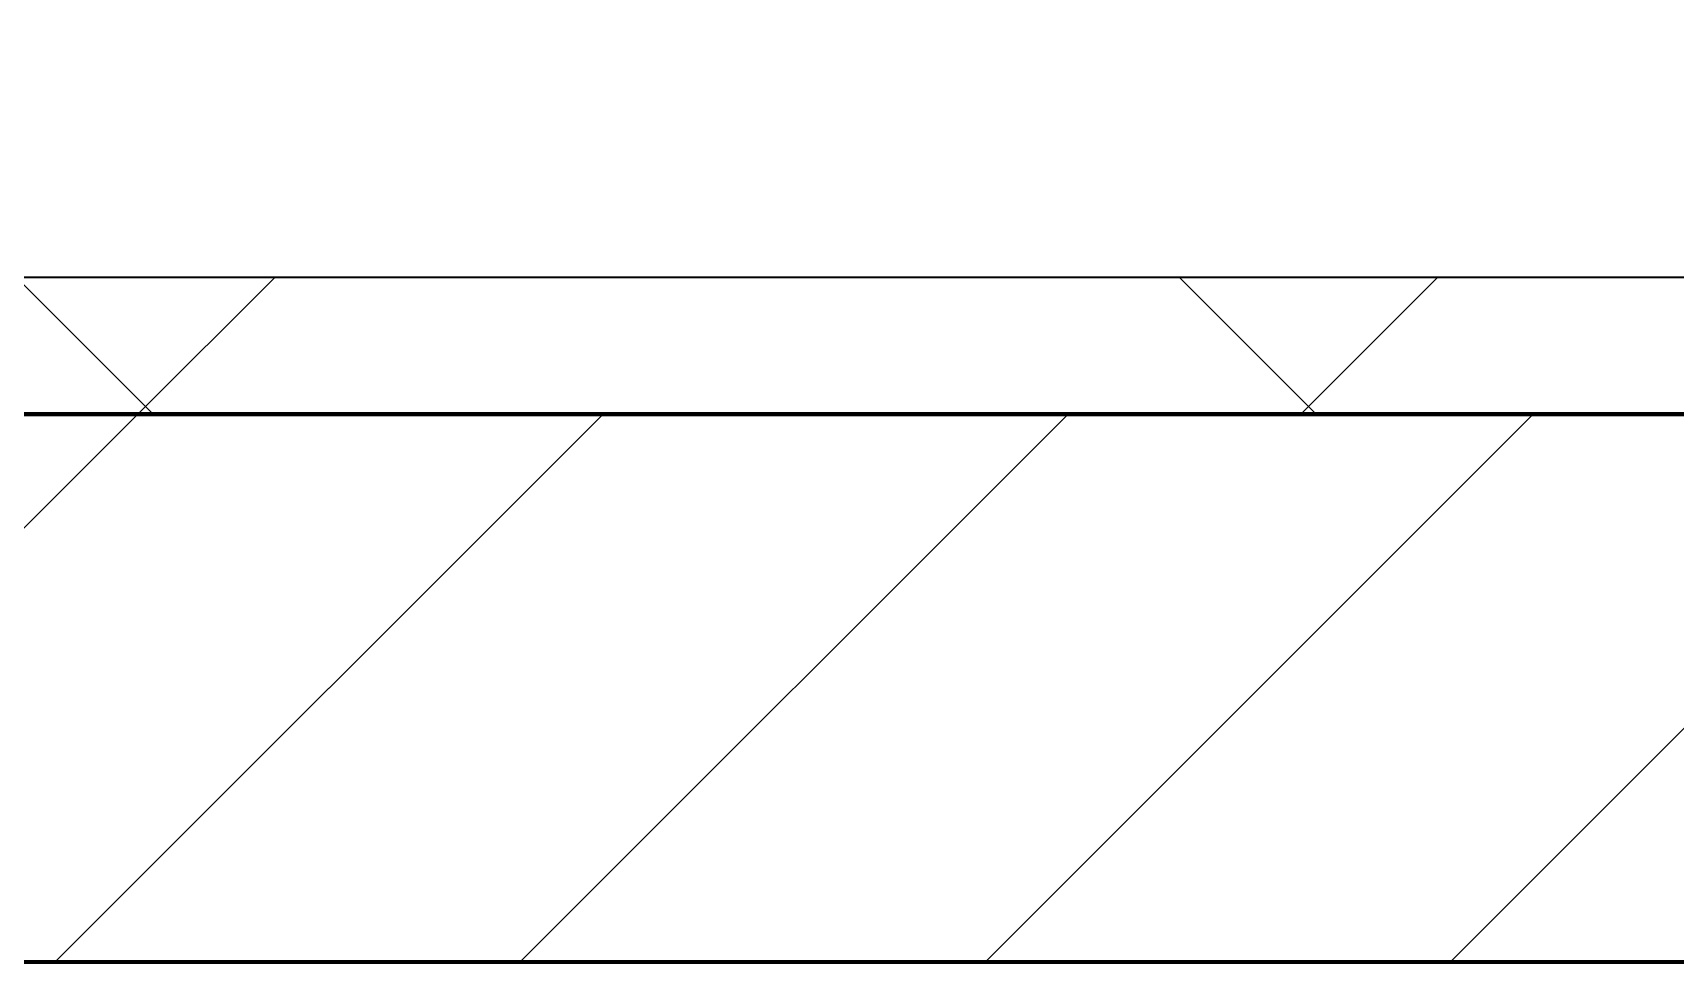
# Model space of a CAD drawing. Header units: millimetres. Extents: x -853432 to -773672, y -18171 to 22484.
# Drawn here: x -812507 to -811907, y -4021 to -3682 of the extents above; entities that cross this region are included whole.
import ezdxf
from ezdxf.xclip import XClip

# ---------------------------------------------------------------- set-up
doc = ezdxf.new("R2010")
doc.units = ezdxf.units.MM
doc.header["$XCLIPFRAME"] = 0
for name, color, linetype, lineweight in [('A-GLAZ-CURT', 2, 'Continuous', 9), ('A-WALL', 5, 'Continuous', 35), ('A-WALL-FNSH', 2, 'Continuous', 35), ('A-WALL-PATT', 1, 'Continuous', 35)]:
    doc.layers.add(name, color=color, linetype=linetype, lineweight=lineweight)
doc.layers.add('A11_ALU.SOLID SHEET', color=2, linetype='Continuous')

# ---------------------------------------------------------------- blocks, each defined once
blk = doc.blocks.new('PPLS-PP19_Custom Tile Pattern - Custom Tile Pattern-V124-4251-01 ENLARGED CONCOURSE LEVEL - REFLECTED CEILING PLAN - SHEET 2')
at = {"layer": 'A-GLAZ-CURT'}
for p, q in [((-300, 0), (300, 0)), ((300, 0), (-300, 0)), ((195.99, 0), (198.7, 0)), ((198.7, 0), (195.99, 0)), ((199.65, 0), (213.31, 0)), ((213.31, 0), (199.65, 0)), ((230.06, 0), (300, 0)), ((-300, -50), (300, -50)), ((300, -50), (-300, -50))]:
    blk.add_line(p, q, dxfattribs=at)
for points, knots in [([(-126.5, 0), (-122.44, 0), (-108.71, 0), (-86.68, 0), (-63.44, 0), (-54.4, 0), (-48.53, 0), (-30.79, 0), (-21.5, 0), (-11.05, 0), (-8.75, 0)], [-5231.017328, -5231.017328, -5231.017328, -5231.017328, -4994.692869, -4542.524482, -4008.285538, -3689.699207, -3546.54457, -3315.260113, -2864.387349, -2740.056696, -2740.056696, -2740.056696, -2740.056696]), ([(9.32, 0), (9.08, 0), (7.65, 0), (2.57, 0), (-12.23, 0), (-25.64, 0), (-40, 0), (-56.24, 0), (-75.59, 0), (-94, 0), (-112.01, 0), (-114.94, 0), (-115.63, 0)], [-2922.926651, -2922.926651, -2922.926651, -2922.926651, -2882.788014, -2720.818881, -2518.50168, -2125.455881, -1792.521578, -1466.981642, -1208.454564, -789.402658, -501.969187, -243.577221, -243.577221, -243.577221, -243.577221]), ([(-76.52, 0), (-63.66, 0), (-41.55, 0), (-17.99, 0), (-8.75, 0), (-8.05, 0)], [-4749.755808, -4749.755808, -4749.755808, -4749.755808, -4065.652676, -3589.737505, -3550.056858, -3550.056858, -3550.056858, -3550.056858]), ([(31.18, 0), (25.97, 0), (11.99, 0), (-16.92, 0), (-47.42, 0), (-65.77, 0), (-66.37, 0), (-66.38, 0)], [-4496.803627, -4496.803627, -4496.803627, -4496.803627, -4222.080604, -3745.412743, -2981.410125, -2542.574734, -2498.224237, -2498.224237, -2498.224237, -2498.224237]), ([(76.63, 0), (74.8, 0), (67.65, 0), (53.52, 0), (37, 0), (24.07, 0), (12.82, 0), (-2.9, 0), (-20.62, 0), (-32.81, 0), (-44.85, 0), (-51.43, 0), (-51.79, 0)], [-3095.572228, -3095.572228, -3095.572228, -3095.572228, -2950.589685, -2634.532728, -2313.748533, -2106.613311, -1925.670641, -1617.263037, -1290.787923, -1039.307308, -819.71621, -644.910881, -644.910881, -644.910881, -644.910881]), ([(-36.78, 0), (-32.43, 0), (-19.22, 0), (8.83, 0), (43.36, 0), (70.92, 0), (82.12, 0), (83.66, 0)], [-6191.144455, -6191.144455, -6191.144455, -6191.144455, -5862.463379, -5340.621928, -4573.028122, -4094.177415, -3869.465285, -3869.465285, -3869.465285, -3869.465285]), ([(-36.29, 0), (-36.29, 0), (-34.66, 0), (-28.88, 0), (-26.95, 0), (-26.54, 0)], [-9150.272121, -9150.272121, -9150.272121, -9150.272121, -9057.163041, -8919.836787, -8834.607043, -8834.607043, -8834.607043, -8834.607043]), ([(30.82, 0), (29.27, 0), (20.14, 0), (3.54, 0), (-16.58, 0), (-34.76, 0), (-36.04, 0)], [-10462.034656, -10462.034656, -10462.034656, -10462.034656, -10363.088938, -9884.23066, -9424.652049, -9182.880979, -9182.880979, -9182.880979, -9182.880979]), ([(-8.08, 0), (-11.58, 0), (-20.6, 0), (-30.57, 0), (-31.82, 0), (-32, 0)], [-3177.554166, -3177.554166, -3177.554166, -3177.554166, -2994.501669, -2698.150104, -2614.070998, -2614.070998, -2614.070998, -2614.070998]), ([(-30.76, 0), (-30.73, 0), (-29.99, 0), (-23.47, 0), (-15.75, 0), (-15.19, 0)], [-54176.191683, -54176.191683, -54176.191683, -54176.191683, -54157.274271, -53749.15266, -53717.791567, -53717.791567, -53717.791567, -53717.791567]), ([(-30.52, 0), (-27.11, 0), (-17.83, 0), (5.99, 0), (22.06, 0), (37.44, 0), (45.92, 0), (57.76, 0), (64.47, 0), (72.74, 0), (75.22, 0), (76.03, 0), (76.21, 0)], [-2323.618664, -2323.618664, -2323.618664, -2323.618664, -2142.497158, -1716.209403, -1206.526904, -1089.329421, -901.315459, -753.071572, -495.328968, -421.953223, -334.951786, -290.452333, -290.452333, -290.452333, -290.452333]), ([(-13, 0), (-14.35, 0), (-17.68, 0), (-25.97, 0), (-29.52, 0), (-30.21, 0)], [-55207.591944, -55207.591944, -55207.591944, -55207.591944, -54789.006179, -54461.685999, -54290.791712, -54290.791712, -54290.791712, -54290.791712]), ([(-8.07, 0), (-10.88, 0), (-17.71, 0), (-24.92, 0), (-29.03, 0)], [-3075.957525, -3075.957525, -3075.957525, -3075.957525, -2903.012179, -2680.714891, -2680.714891, -2680.714891, -2680.714891]), ([(-28.98, 0), (-28.66, 0), (-27.39, 0), (-24.45, 0), (-22.56, 0)], [-166.548282, -166.548282, -166.548282, -166.548282, -102.06493, 0, 0, 0, 0]), ([(-28.57, 0), (-26.93, 0), (-20.29, 0), (-14.47, 0), (-9.38, 0), (-8.11, 0)], [-5361.429781, -5361.429781, -5361.429781, -5361.429781, -5261.36855, -5050.479954, -4982.635085, -4982.635085, -4982.635085, -4982.635085]), ([(-22.56, 0), (-20.27, 0), (-17.03, 0), (-11.36, 0), (-7.66, 0), (-6.6, 0), (-6.44, 0)], [-56468.192263, -56468.192263, -56468.192263, -56468.192263, -56344.022017, -56303.229861, -56166.290093, -56124.392176, -56124.392176, -56124.392176, -56124.392176]), ([(-8.12, 0), (-4.31, 0), (12.1, 0), (42.82, 0), (88.72, 0), (120.63, 0), (138.28, 0), (138.53, 0)], [-446.140528, -446.140528, -446.140528, -446.140528, -429.606584, -390.253598, -346.313304, -291.370682, -290.5735, -290.5735, -290.5735, -290.5735]), ([(-8.07, 0), (-2.71, 0), (9.58, 0), (15.02, 0), (22.91, 0), (31, 0), (39.04, 0), (51.19, 0), (58.34, 0), (60.88, 0), (61.22, 0)], [-2727.905033, -2727.905033, -2727.905033, -2727.905033, -2439.246196, -2084.094819, -1956.422387, -1818.904206, -1645.594513, -1443.202566, -1228.752106, -1148.943669, -1148.943669, -1148.943669, -1148.943669]), ([(8.33, 0), (8.19, 0), (7.18, 0), (2.1, 0), (-4.61, 0), (-7.98, 0)], [-3574.286521, -3574.286521, -3574.286521, -3574.286521, -3526.962355, -3285.499107, -3077.857837, -3077.857837, -3077.857837, -3077.857837]), ([(-6.54, 0), (-6.73, 0), (-7.2, 0), (-7.6, 0), (-7.79, 0)], [-56009.792147, -56009.792147, -56009.792147, -56009.792147, -55949.290093, -55895.192118, -55895.192118, -55895.192118, -55895.192118]), ([(-7.09, 0), (-2.76, 0), (4.8, 0), (9.64, 0), (10.14, 0), (10.18, 0)], [-3531.869704, -3531.869704, -3531.869704, -3531.869704, -3285.047089, -3066.359526, -3044.715262, -3044.715262, -3044.715262, -3044.715262]), ([(60.87, 0), (58.68, 0), (52.14, 0), (39.61, 0), (24.74, 0), (6.65, 0), (-4.43, 0), (-7.08, 0)], [-4448.127727, -4448.127727, -4448.127727, -4448.127727, -4326.416877, -4098.545751, -3766.694881, -3333.063701, -3194.975664, -3194.975664, -3194.975664, -3194.975664]), ([(-7.07, 0), (-3.69, 0), (3.65, 0), (13.15, 0), (21.24, 0), (24.62, 0), (24.72, 0), (24.72, 0)], [-4964.286834, -4964.286834, -4964.286834, -4964.286834, -4785.90057, -4596.498881, -4445.288762, -4384.376941, -4376.041937, -4376.041937, -4376.041937, -4376.041937]), ([(-2.63, 0), (-2.47, 0), (-1.22, 0), (4.92, 0), (15.97, 0), (22.54, 0), (24.49, 0)], [-226.825321, -226.825321, -226.825321, -226.825321, -220.269177, -206.416616, -198.214427, -187.717507, -187.717507, -187.717507, -187.717507]), ([(103.09, 0), (101.08, 0), (86.31, 0), (63.34, 0), (35.84, 0), (12, 0), (3.08, 0), (-1.67, 0), (-2.25, 0)], [-375.435014, -375.435014, -375.435014, -375.435014, -369.147452, -330.153101, -307.516438, -285.83788, -246.234814, -234.646884, -234.646884, -234.646884, -234.646884]), ([(24.69, 0), (24.54, 0), (20.99, 0), (15.48, 0), (10.8, 0), (9.63, 0)], [-4368.572414, -4368.572414, -4368.572414, -4368.572414, -4306.476363, -4080.000647, -3772.857994, -3772.857994, -3772.857994, -3772.857994]), ([(18.16, 0), (19.15, 0), (24.25, 0), (25.66, 0), (26.12, 0)], [-5700.113719, -5700.113719, -5700.113719, -5700.113719, -5554.232259, -5302.431367, -5302.431367, -5302.431367, -5302.431367]), ([(60.02, 0), (57.46, 0), (51.2, 0), (43.81, 0), (29.53, 0), (20.67, 0), (18.85, 0), (18.16, 0)], [-6690.420754, -6690.420754, -6690.420754, -6690.420754, -6548.303034, -6314.283804, -6135.05769, -5972.647715, -5832.674503, -5832.674503, -5832.674503, -5832.674503]), ([(27.44, 0), (27.9, 0), (29.54, 0), (38.07, 0), (53.39, 0), (71.67, 0), (84.83, 0), (86.01, 0), (92.51, 0), (94.33, 0)], [-5037.309798, -5037.309798, -5037.309798, -5037.309798, -4887.603822, -4705.298446, -4353.683244, -3960.84581, -3759.045785, -3336.541051, -2783.776468, -2783.776468, -2783.776468, -2783.776468]), ([(27.89, 0), (29.09, 0), (33.4, 0), (46.31, 0), (56.31, 0), (60.86, 0)], [-147.777612, -147.777612, -147.777612, -147.777612, -135.792042, -118.513713, -104.757729, -104.757729, -104.757729, -104.757729]), ([(53.18, 0), (53.06, 0), (52.22, 0), (44.99, 0), (36.46, 0), (30.82, 0)], [-622.740158, -622.740158, -622.740158, -622.740158, -566.066452, -360.610861, 0, 0, 0, 0]), ([(136.44, 0), (121.66, 0), (86.93, 0), (51.16, 0), (31.18, 0)], [-106.750556, -106.750556, -106.750556, -106.750556, -59.610984, 0, 0, 0, 0]), ([(129.83, 0), (122.52, 0), (104.09, 0), (76.86, 0), (57.82, 0), (46.51, 0), (41.18, 0), (36.02, 0), (35.54, 0), (35.54, 0)], [-438.344058, -438.344058, -438.344058, -438.344058, -401.860199, -357.622665, -341.267687, -334.000314, -326.15566, -319.318397, -317.489778, -317.489778, -317.489778, -317.489778]), ([(36.29, 0), (37.77, 0), (48.82, 0), (55.71, 0), (60.69, 0), (60.86, 0)], [-314.598523, -314.598523, -314.598523, -314.598523, -305.899624, -287.17622, -286.523767, -286.523767, -286.523767, -286.523767]), ([(61.3, 0), (60.53, 0), (54.59, 0), (53.71, 0), (53.56, 0)], [-1086.02413, -1086.02413, -1086.02413, -1086.02413, -891.204116, -747.28819, -747.28819, -747.28819, -747.28819]), ([(114.39, 0), (114.2, 0), (112.08, 0), (105.42, 0), (92.38, 0), (85.59, 0), (74.4, 0), (65.51, 0), (61.45, 0), (60.84, 0)], [-8148.58938, -8148.58938, -8148.58938, -8148.58938, -8105.191388, -7723.759874, -7531.75727, -7135.649961, -6924.452779, -6738.82075, -6705.557917, -6705.557917, -6705.557917, -6705.557917]), ([(61.77, 0), (63.75, 0), (77.21, 0), (100.57, 0), (116.36, 0), (128.63, 0), (128.95, 0)], [-103.843727, -103.843727, -103.843727, -103.843727, -97.899267, -63.759246, -39.050993, -35.895543, -35.895543, -35.895543, -35.895543]), ([(61.98, 0), (71.21, 0), (96.35, 0), (119.65, 0), (128.01, 0), (129.82, 0)], [-285.078974, -285.078974, -285.078974, -285.078974, -249.500363, -194.761443, -174.964642, -174.964642, -174.964642, -174.964642]), ([(76.22, 0), (75.58, 0), (73.64, 0), (71.05, 0), (70.61, 0)], [-193.634889, -193.634889, -193.634889, -193.634889, -31.537676, 0, 0, 0, 0]), ([(94.4, 0), (94.4, 0), (94.64, 0), (99.11, 0), (108.97, 0), (120.79, 0), (139.94, 0), (163.31, 0), (185.23, 0), (193.62, 0), (194.69, 0), (194.79, 0)], [-2348.345796, -2348.345796, -2348.345796, -2348.345796, -2310.419338, -2233.599744, -2052.234781, -1843.028543, -1530.39897, -1095.004608, -529.74427, -295.064701, -265.121568, -265.121568, -265.121568, -265.121568]), ([(129.02, 0), (129.02, 0), (124.41, 0), (122.35, 0), (114.96, 0), (108.04, 0), (103.09, 0)], [-35.386604, -35.386604, -35.386604, -35.386604, -31.430235, -22.807238, -15.488593, 0, 0, 0, 0]), ([(128.7, 0), (127.94, 0), (125.06, 0), (118.6, 0), (114.23, 0), (111.98, 0), (105.66, 0), (105.23, 0), (105.23, 0)], [-9606.758006, -9606.758006, -9606.758006, -9606.758006, -9567.007022, -9453.21225, -9220.200448, -9012.77275, -8966.157302, -8929.495943, -8929.495943, -8929.495943, -8929.495943]), ([(105.26, 0), (105.52, 0), (111.01, 0), (112.65, 0), (113.59, 0)], [-8920.561005, -8920.561005, -8920.561005, -8920.561005, -8814.835624, -8577.462505, -8577.462505, -8577.462505, -8577.462505]), ([(128.58, 0), (128.8, 0), (130.16, 0), (139.26, 0), (152.67, 0), (161.24, 0), (162.19, 0), (162.75, 0)], [-633.326174, -633.326174, -633.326174, -633.326174, -627.736123, -618.981161, -602.094757, -592.980799, -581.414464, -581.414464, -581.414464, -581.414464]), ([(137.1, 0), (136, 0), (133.82, 0), (130.45, 0), (129.7, 0)], [-670.405967, -670.405967, -670.405967, -670.405967, -651.020627, -643.069644, -643.069644, -643.069644, -643.069644]), ([(157.9, 0), (156.77, 0), (151.67, 0), (143.29, 0), (135.07, 0), (130.8, 0), (129.81, 0)], [-10292.955006, -10292.955006, -10292.955006, -10292.955006, -10098.273015, -9847.788484, -9677.714971, -9626.208578, -9626.208578, -9626.208578, -9626.208578]), ([(168.37, 0), (167.68, 0), (162.47, 0), (151.19, 0), (134.52, 0), (130.85, 0)], [-543.375029, -543.375029, -543.375029, -543.375029, -530.793311, -458.593899, -440.056607, -440.056607, -440.056607, -440.056607]), ([(193.8, 0), (193.33, 0), (190.11, 0), (183.13, 0), (171, 0), (161.95, 0), (161.28, 0), (158.35, 0), (157.85, 0), (157.77, 0)], [-11665.349007, -11665.349007, -11665.349007, -11665.349007, -11565.880756, -11105.624034, -10839.086983, -10768.332124, -10666.779182, -10580.760289, -10550.278881, -10550.278881, -10550.278881, -10550.278881]), ([(300, 0), (286.53, 0), (254.22, 0), (207.11, 0), (177.41, 0), (159.34, 0), (158.33, 0), (158.3, 0)], [-285.253232, -285.253232, -285.253232, -285.253232, -244.693688, -187.987675, -143.776725, -129.632772, -123.352749, -123.352749, -123.352749, -123.352749]), ([(159.07, 0), (159.13, 0), (160.84, 0), (165.21, 0), (174.15, 0), (184.65, 0), (195.48, 0), (198.74, 0)], [-115.643202, -115.643202, -115.643202, -115.643202, -114.681583, -87.660824, -65.295536, -41.623857, -31.590342, -31.590342, -31.590342, -31.590342]), ([(162.75, 0), (165.4, 0), (170.91, 0), (172.61, 0), (172.61, 0)], [-111.264224, -111.264224, -111.264224, -111.264224, -56.742688, -19.085662, -19.085662, -19.085662, -19.085662]), ([(198.38, 0), (190.77, 0), (181.77, 0), (174.27, 0), (169.67, 0), (168.99, 0)], [-8627.230601, -8627.230601, -8627.230601, -8627.230601, -8253.978395, -8152.463617, -8069.855175, -8069.855175, -8069.855175, -8069.855175]), ([(198.19, 0), (194.67, 0), (184.97, 0), (175.3, 0), (169.49, 0)], [-175.713466, -175.713466, -175.713466, -175.713466, -162.427601, -142.916156, -142.916156, -142.916156, -142.916156]), ([(171.51, 0), (176.48, 0), (193.23, 0), (201.73, 0), (208.81, 0), (213.9, 0), (241.96, 0), (266.73, 0), (281.71, 0), (291.71, 0), (296.52, 0), (297.86, 0), (298.09, 0)], [-7971.819559, -7971.819559, -7971.819559, -7971.819559, -7784.112253, -7606.717214, -7289.299508, -7042.621073, -6582.165592, -6068.460911, -5766.029927, -5566.724884, -5280.360606, -5199.253518, -5199.253518, -5199.253518, -5199.253518]), ([(172.07, 0), (177.66, 0), (186.6, 0), (195.78, 0), (198.78, 0)], [-255.364076, -255.364076, -255.364076, -255.364076, -237.955587, -227.827657, -227.827657, -227.827657, -227.827657]), ([(247.1, 0), (246.76, 0), (245.04, 0), (238.34, 0), (226.56, 0), (221.1, 0), (208.43, 0), (200.48, 0), (198.75, 0)], [-9649.085549, -9649.085549, -9649.085549, -9649.085549, -9581.591397, -9406.094246, -9221.510254, -9016.44624, -8717.832359, -8633.236402, -8633.236402, -8633.236402, -8633.236402]), ([(215.22, 0), (214.62, 0), (210.55, 0), (206.21, 0), (200.86, 0), (198.78, 0)], [-203.825446, -203.825446, -203.825446, -203.825446, -198.527383, -184.406837, -176.455576, -176.455576, -176.455576, -176.455576]), ([(199.28, 0), (200.25, 0), (203.42, 0), (207.47, 0), (213.96, 0), (215.11, 0)], [-227.252096, -227.252096, -227.252096, -227.252096, -223.92608, -215.862851, -208.75215, -208.75215, -208.75215, -208.75215]), ([(199.47, 0), (201.54, 0), (211.57, 0), (219.42, 0), (230.06, 0)], [-30.838187, -30.838187, -30.838187, -30.838187, -24.459831, 0, 0, 0, 0]), ([(300, 0), (288.22, 0), (262, 0), (230.43, 0), (219.94, 0), (219.02, 0)], [-12528.858583, -12528.858583, -12528.858583, -12528.858583, -11905.454923, -11162.864862, -10856.732305, -10856.732305, -10856.732305, -10856.732305]), ([(219.9, 0), (220.86, 0), (227.84, 0), (242.06, 0), (246.54, 0), (246.96, 0)], [-10670.940496, -10670.940496, -10670.940496, -10670.940496, -10511.382485, -9925.173265, -9834.877357, -9834.877357, -9834.877357, -9834.877357]), ([(284.76, 0), (284.76, 0), (285.09, 0), (287.47, 0), (293.59, 0), (297.76, 0), (300, 0)], [-4110.630118, -4110.630118, -4110.630118, -4110.630118, -4053.389046, -3959.664717, -3862.421465, -3746.95702, -3746.95702, -3746.95702, -3746.95702]), ([(297.38, 0), (295.84, 0), (291.62, 0), (285.38, 0), (284.87, 0)], [-4803.172655, -4803.172655, -4803.172655, -4803.172655, -4358.271401, -4143.037883, -4143.037883, -4143.037883, -4143.037883])]:
    blk.add_open_spline(points, degree=3, knots=knots, dxfattribs=at)
for points in [[(-15.19, 0), (-14.23, 0), (-11.85, 0), (-8.66, 0)], [(24.49, 0), (25.23, 0), (25.72, 0), (26.04, 0)], [(70.61, 0), (67.92, 0), (64.65, 0), (61.17, 0)], [(80.35, 0), (79.57, 0), (78.27, 0), (76.63, 0)], [(84.06, 0), (83.48, 0), (82.41, 0), (81.72, 0)], [(129.98, 0), (131.98, 0), (133.47, 0), (134.6, 0)], [(168.74, 0), (168.74, 0), (169.81, 0), (171.51, 0)], [(195.11, 0), (194.91, 0), (194.44, 0), (193.8, 0)]]:
    blk.add_open_spline(points, degree=3, dxfattribs=at)
blk = doc.blocks.new('PPLS-PP19_Custom Tile Pattern - Custom Tile Pattern-V125-4251-01 ENLARGED CONCOURSE LEVEL - REFLECTED CEILING PLAN - SHEET 2')
at = {"layer": 'A-GLAZ-CURT'}
for p, q in [((-300, 0), (300, 0)), ((300, 0), (-300, 0)), ((-293.07, 0), (-275.75, 0)), ((-275.75, 0), (-293.07, 0)), ((-222.32, 0), (-205, 0)), ((-205, 0), (-222.32, 0)), ((-300, -50), (300, -50)), ((300, -50), (-300, -50))]:
    blk.add_line(p, q, dxfattribs=at)
at = {"layer": 'A-GLAZ-CURT', "flags": 128}
for points in [[(-300, 0), (-291.56, 0), (-283.3, 0), (-275.2, 0), (-267.26, 0), (-259.45, 0), (-251.77, 0), (-244.2, 0), (-236.74, 0), (-229.36, 0), (-222.06, 0), (-214.83, 0), (-207.71, 0), (-200.76, 0), (-194.41, 0)], [(-125.3, 0), (-128.55, 0), (-134.16, 0), (-140.03, 0), (-145.5, 0), (-150.63, 0), (-155.53, 0), (-160.27, 0), (-164.95, 0), (-169.65, 0), (-174.47, 0), (-179.49, 0), (-184.81, 0), (-190.44, 0), (-196.37, 0), (-202.58, 0), (-209.04, 0), (-215.73, 0), (-222.63, 0), (-229.72, 0), (-236.97, 0), (-244.39, 0), (-251.96, 0), (-259.67, 0), (-267.51, 0), (-275.48, 0), (-283.55, 0), (-291.73, 0), (-300, 0)], [(-194.02, 0), (-187.54, 0), (-181.38, 0), (-175.58, 0), (-170.25, 0), (-165.64, 0), (-162.01, 0), (-159.53, 0), (-157.46, 0), (-154.52, 0), (-149.42, 0), (-141.84, 0), (-132.81, 0), (-126.08, 0)]]:
    blk.add_lwpolyline(points, dxfattribs=at)
at = {"layer": 'A-GLAZ-CURT'}
for points in [[(-300, 0), (-287.55, 0), (-275.31, 0), (-263.64, 0)], [(-263.99, 0), (-264.61, 0), (-265.08, 0), (-265.4, 0)], [(-58.83, 0), (-58.45, 0), (-58.05, 0), (-57.51, 0)], [(-39.84, 0), (-39.08, 0), (-38.11, 0), (-37.36, 0)]]:
    blk.add_open_spline(points, degree=3, dxfattribs=at)
for points, knots in [([(-263.36, 0), (-269.92, 0), (-281.85, 0), (-294.48, 0), (-300, 0)], [-14109.454611, -14109.454611, -14109.454611, -14109.454611, -13729.592194, -13439.944408, -13439.944408, -13439.944408, -13439.944408]), ([(-194.41, 0), (-198.06, 0), (-212.83, 0), (-232.01, 0), (-255.22, 0), (-261.14, 0), (-263.24, 0), (-263.45, 0)], [-1588.622003, -1588.622003, -1588.622003, -1588.622003, -1400.429864, -858.079193, -543.655514, -208.940337, -168.969033, -168.969033, -168.969033, -168.969033]), ([(-263.36, 0), (-260.74, 0), (-226.95, 0), (-176.45, 0), (-138.79, 0), (-125.45, 0)], [-4652.261854, -4652.261854, -4652.261854, -4652.261854, -4502.809032, -2700.551212, -1130.542294, -1130.542294, -1130.542294, -1130.542294]), ([(-195, 0), (-201.23, 0), (-222.39, 0), (-245.42, 0), (-262.92, 0)], [-15570.758768, -15570.758768, -15570.758768, -15570.758768, -15131.813646, -14117.930795, -14117.930795, -14117.930795, -14117.930795]), ([(-258.6, 0), (-257.91, 0), (-254.26, 0), (-241.25, 0), (-225.99, 0), (-213.1, 0), (-203.17, 0), (-197.27, 0), (-194.42, 0)], [-5722.54675, -5722.54675, -5722.54675, -5722.54675, -5657.471696, -5413.335975, -5017.494783, -4832.723979, -4666.091899, -4503.924519, -4503.924519, -4503.924519, -4503.924519]), ([(-194.42, 0), (-195.43, 0), (-204.84, 0), (-216.65, 0), (-231.26, 0), (-233.46, 0), (-234, 0)], [-1476.100084, -1476.100084, -1476.100084, -1476.100084, -1422.553702, -978.033455, -846.069444, -682.911962, -682.911962, -682.911962, -682.911962]), ([(-233.49, 0), (-233.44, 0), (-232.38, 0), (-230.74, 0), (-225.3, 0), (-223.63, 0)], [-455.274641, -455.274641, -455.274641, -455.274641, -440.605512, -119.536984, 0, 0, 0, 0]), ([(-223.63, 0), (-219.39, 0), (-206.17, 0), (-188.58, 0), (-169.02, 0), (-152.12, 0), (-136.84, 0), (-128.49, 0), (-125.96, 0), (-125.36, 0)], [-5463.295695, -5463.295695, -5463.295695, -5463.295695, -5161.076232, -4739.070012, -4465.409639, -4149.119819, -3839.893365, -3647.167523, -3569.640416, -3569.640416, -3569.640416, -3569.640416]), ([(-125.61, 0), (-128.62, 0), (-149.1, 0), (-172.45, 0), (-194.42, 0)], [-17411.007533, -17411.007533, -17411.007533, -17411.007533, -17136.203329, -15584.538341, -15584.538341, -15584.538341, -15584.538341]), ([(-133.82, 0), (-135.51, 0), (-137.8, 0), (-149.31, 0), (-162.01, 0), (-176.88, 0), (-188.86, 0), (-194.22, 0)], [-2731.647847, -2731.647847, -2731.647847, -2731.647847, -2418.507304, -2308.929706, -2113.765672, -1763.376603, -1479.642584, -1479.642584, -1479.642584, -1479.642584]), ([(-137.88, 0), (-140.56, 0), (-147.66, 0), (-147.69, 0), (-158.72, 0), (-174.02, 0), (-182.92, 0), (-191, 0), (-194.11, 0)], [-3187.727384, -3187.727384, -3187.727384, -3187.727384, -2919.378265, -2477.344047, -2237.412286, -2029.680487, -1755.085331, -1593.863692, -1593.863692, -1593.863692, -1593.863692]), ([(-193.87, 0), (-191.35, 0), (-182.86, 0), (-171.77, 0), (-158.7, 0), (-157.22, 0)], [-4493.543421, -4493.543421, -4493.543421, -4493.543421, -4349.945572, -4000.813434, -3840.635403, -3840.635403, -3840.635403, -3840.635403]), ([(-152.35, 0), (-151.03, 0), (-147.71, 0), (-143.57, 0), (-138.62, 0)], [-3494.978217, -3494.978217, -3494.978217, -3494.978217, -3371.022232, -3227.460399, -3227.460399, -3227.460399, -3227.460399]), ([(-118.78, 0), (-121.86, 0), (-126.28, 0), (-136.96, 0), (-147.46, 0), (-150.03, 0), (-150.57, 0)], [-5938.474035, -5938.474035, -5938.474035, -5938.474035, -5700.061948, -5508.838257, -5298.784692, -5196.16478, -5196.16478, -5196.16478, -5196.16478]), ([(-150.34, 0), (-150.07, 0), (-147.75, 0), (-142.76, 0), (-131.72, 0), (-125.75, 0)], [-4948.728362, -4948.728362, -4948.728362, -4948.728362, -4883.323924, -4440.880425, -4082.700899, -4082.700899, -4082.700899, -4082.700899]), ([(-26.75, 0), (-27.82, 0), (-36.18, 0), (-53.55, 0), (-78.2, 0), (-110.94, 0), (-130.52, 0), (-147.74, 0), (-149.07, 0)], [-8718.362214, -8718.362214, -8718.362214, -8718.362214, -8532.293389, -8073.216054, -7508.296369, -7004.680444, -6449.282163, -6277.220794, -6277.220794, -6277.220794, -6277.220794]), ([(-148.23, 0), (-146.94, 0), (-140.15, 0), (-137.28, 0), (-133.93, 0), (-128.78, 0), (-126.5, 0)], [-6162.058746, -6162.058746, -6162.058746, -6162.058746, -6017.569127, -5560.701257, -5364.112219, -5231.017328, -5231.017328, -5231.017328, -5231.017328]), ([(-125.48, 0), (-125.9, 0), (-130.17, 0), (-139.03, 0), (-146.11, 0), (-146.95, 0)], [-967.683109, -967.683109, -967.683109, -967.683109, -945.742622, -741.901385, -489.130243, -489.130243, -489.130243, -489.130243]), ([(-146.69, 0), (-146.59, 0), (-145.49, 0), (-135.89, 0), (-128.6, 0), (-125.44, 0)], [-420.34245, -420.34245, -420.34245, -420.34245, -406.956646, -290.263673, -8.5765, -8.5765, -8.5765, -8.5765]), ([(-127.41, 0), (-131.63, 0), (-133.16, 0), (-134.09, 0), (-134.15, 0)], [-8540.990293, -8540.990293, -8540.990293, -8540.990293, -8266.114998, -8246.473386, -8246.473386, -8246.473386, -8246.473386]), ([(-134.15, 0), (-133.32, 0), (-131.28, 0), (-127.19, 0), (-125.55, 0)], [-7657.439573, -7657.439573, -7657.439573, -7657.439573, -7293.749979, -7103.607648, -7103.607648, -7103.607648, -7103.607648]), ([(-120.13, 0), (-120.14, 0), (-120.24, 0), (-121.3, 0), (-129.25, 0), (-133.82, 0)], [-2933.992132, -2933.992132, -2933.992132, -2933.992132, -2920.575025, -2840.280255, -2731.647847, -2731.647847, -2731.647847, -2731.647847]), ([(-113.43, 0), (-113.44, 0), (-113.96, 0), (-119.73, 0), (-125.43, 0), (-127.03, 0), (-127.41, 0)], [-328.499627, -328.499627, -328.499627, -328.499627, -282.672656, -98.539552, -24.539552, 0, 0, 0, 0]), ([(-125.53, 0), (-121.7, 0), (-108.38, 0), (-86.68, 0), (-66.49, 0), (-59.11, 0), (-57.64, 0)], [-5212.417712, -5212.417712, -5212.417712, -5212.417712, -4994.692869, -4542.524482, -4008.285538, -3860.98898, -3860.98898, -3860.98898, -3860.98898]), ([(-125.49, 0), (-125.1, 0), (-120.28, 0), (-107.3, 0), (-90.42, 0), (-75.26, 0), (-68.41, 0), (-65.12, 0), (-63.63, 0)], [-4077.589557, -4077.589557, -4077.589557, -4077.589557, -4054.690705, -3793.097032, -3402.597032, -3144.956779, -3050.982048, -2969.237017, -2969.237017, -2969.237017, -2969.237017]), ([(-72.93, 0), (-75.51, 0), (-89.52, 0), (-108.84, 0), (-125.47, 0)], [-19442.345229, -19442.345229, -19442.345229, -19442.345229, -18935.241197, -17415.225308, -17415.225308, -17415.225308, -17415.225308]), ([(-125.15, 0), (-124.93, 0), (-121.96, 0), (-113.01, 0), (-98.9, 0), (-85.29, 0), (-71.67, 0), (-65.93, 0), (-65.07, 0)], [-3362.7396, -3362.7396, -3362.7396, -3362.7396, -3342.215224, -3074.362186, -2902.289527, -2605.247022, -2322.099534, -2241.8264, -2241.8264, -2241.8264, -2241.8264]), ([(-124.91, 0), (-124.01, 0), (-118.66, 0), (-110.8, 0), (-99.5, 0), (-91.46, 0)], [-1108.984966, -1108.984966, -1108.984966, -1108.984966, -1002.059161, -460.363443, 0, 0, 0, 0]), ([(-86.16, 0), (-91.37, 0), (-103.52, 0), (-117.25, 0), (-124.73, 0)], [-1681.3698, -1681.3698, -1681.3698, -1681.3698, -1374.161226, -980.79905, -980.79905, -980.79905, -980.79905]), ([(-124.73, 0), (-124.38, 0), (-123.8, 0), (-123.43, 0), (-123.28, 0)], [-3541.024987, -3541.024987, -3541.024987, -3541.024987, -3488.92562, -3439.852845, -3439.852845, -3439.852845, -3439.852845]), ([(-124.62, 0), (-122.54, 0), (-113.72, 0), (-92.04, 0), (-74.02, 0), (-62.74, 0), (-60.36, 0), (-59.97, 0)], [-7068.405759, -7068.405759, -7068.405759, -7068.405759, -6839.55839, -6236.997189, -5713.340575, -5140.470607, -5006.787413, -5006.787413, -5006.787413, -5006.787413]), ([(-122.08, 0), (-122.01, 0), (-121.69, 0), (-121.2, 0), (-120.88, 0)], [-3136.336417, -3136.336417, -3136.336417, -3136.336417, -3110.304437, -3035.164275, -3035.164275, -3035.164275, -3035.164275]), ([(-36.33, 0), (-36.43, 0), (-37.27, 0), (-45.02, 0), (-46.13, 0), (-60.59, 0), (-81.23, 0), (-99.51, 0), (-114.02, 0), (-117.28, 0), (-118.78, 0)], [-1855.773136, -1855.773136, -1855.773136, -1855.773136, -1810.870157, -1672.078046, -1405.135169, -1060.00838, -740.068933, -229.489605, -116.330425, 0, 0, 0, 0]), ([(-117.74, 0), (-117.19, 0), (-114.78, 0), (-113.43, 0), (-113.43, 0)], [-821.249067, -821.249067, -821.249067, -821.249067, -394.672656, -330.879064, -330.879064, -330.879064, -330.879064]), ([(-57.16, 0), (-58.3, 0), (-66.22, 0), (-85.2, 0), (-107.61, 0), (-116.56, 0), (-117.56, 0)], [-2956.49664, -2956.49664, -2956.49664, -2956.49664, -2842.901703, -2193.204658, -1433.981041, -985.49888, -985.49888, -985.49888, -985.49888]), ([(-115.82, 0), (-114.96, 0), (-110.41, 0), (-96.78, 0), (-77.53, 0), (-64.19, 0), (-56.53, 0)], [-5724.064692, -5724.064692, -5724.064692, -5724.064692, -5430.283136, -5103.229623, -4799.173296, -4397.937812, -4397.937812, -4397.937812, -4397.937812]), ([(9.32, 0), (9.08, 0), (7.65, 0), (2.57, 0), (-12.23, 0), (-25.64, 0), (-40, 0), (-56.24, 0), (-75.59, 0), (-94, 0), (-112.01, 0), (-114.94, 0), (-115.63, 0)], [-2922.926651, -2922.926651, -2922.926651, -2922.926651, -2882.788014, -2720.818881, -2518.50168, -2125.455881, -1792.521578, -1466.981642, -1208.454564, -789.402658, -501.969187, -243.577221, -243.577221, -243.577221, -243.577221]), ([(-91.46, 0), (-90.09, 0), (-84.7, 0), (-77.43, 0), (-72.73, 0), (-72.64, 0), (-72.64, 0)], [-19832.387487, -19832.387487, -19832.387487, -19832.387487, -19753.885894, -19541.04734, -19478.625389, -19471.062469, -19471.062469, -19471.062469, -19471.062469]), ([(-63.96, 0), (-64.13, 0), (-72.5, 0), (-80.63, 0), (-86.16, 0)], [-2171.769325, -2171.769325, -2171.769325, -2171.769325, -2007.031671, -1681.3698, -1681.3698, -1681.3698, -1681.3698]), ([(-29.03, 0), (-33.97, 0), (-43.74, 0), (-56.37, 0), (-71.66, 0), (-77.83, 0), (-82.66, 0), (-83.28, 0), (-83.28, 0)], [-2680.714891, -2680.714891, -2680.714891, -2680.714891, -2413.671296, -2161.752162, -2006.592567, -1646.621388, -1424.436217, -1393.971743, -1393.971743, -1393.971743, -1393.971743]), ([(-83.28, 0), (-83.28, 0), (-82.91, 0), (-76.14, 0), (-66.84, 0), (-60.03, 0), (-56.73, 0)], [-1393.4169, -1393.4169, -1393.4169, -1393.4169, -1353.722004, -1274.333717, -1073.56893, -857.828765, -857.828765, -857.828765, -857.828765]), ([(-66.39, 0), (-66.39, 0), (-63.91, 0), (-60.05, 0), (-56.59, 0)], [-2493.31794, -2493.31794, -2493.31794, -2493.31794, -2315.303971, -1879.071049, -1879.071049, -1879.071049, -1879.071049]), ([(12.41, 0), (4.53, 0), (-17.98, 0), (-47.42, 0), (-65.77, 0), (-66.37, 0), (-66.38, 0)], [-4163.707062, -4163.707062, -4163.707062, -4163.707062, -3745.412743, -2981.410125, -2542.574734, -2498.224237, -2498.224237, -2498.224237, -2498.224237]), ([(-63.63, 0), (-61.49, 0), (-57.39, 0), (-54.49, 0), (-45.2, 0), (-40.79, 0), (-40.46, 0), (-40.44, 0)], [-2969.237017, -2969.237017, -2969.237017, -2969.237017, -2851.217951, -2734.127174, -2474.780881, -2410.990208, -2350.645972, -2350.645972, -2350.645972, -2350.645972]), ([(-56.74, 0), (-55.89, 0), (-53.64, 0), (-46.33, 0), (-42.62, 0), (-41.76, 0)], [-4650.145367, -4650.145367, -4650.145367, -4650.145367, -4469.85053, -4321.566175, -4270.495146, -4270.495146, -4270.495146, -4270.495146]), ([(-56.52, 0), (-53.45, 0), (-45.55, 0), (-36.49, 0), (-33.57, 0), (-29.94, 0), (-28.57, 0)], [-853.203629, -853.203629, -853.203629, -853.203629, -651.549973, -296.515819, -83.513472, 0, 0, 0, 0]), ([(-36.62, 0), (-36.62, 0), (-40.35, 0), (-43.89, 0), (-50.97, 0), (-56.5, 0)], [-4069.478503, -4069.478503, -4069.478503, -4069.478503, -3858.647035, -3538.256648, -2978.577827, -2978.577827, -2978.577827, -2978.577827]), ([(-56.48, 0), (-55.24, 0), (-52.81, 0), (-48.53, 0), (-30.79, 0), (-18.03, 0), (4.56, 0), (10.81, 0), (12.46, 0)], [-3821.154316, -3821.154316, -3821.154316, -3821.154316, -3689.699207, -3546.54457, -3315.260113, -2864.387349, -2439.246196, -2271.664318, -2271.664318, -2271.664318, -2271.664318]), ([(-55.76, 0), (-49.67, 0), (-34.38, 0), (-12.78, 0), (4.23, 0), (9.64, 0), (10.14, 0), (10.18, 0)], [-4384.389977, -4384.389977, -4384.389977, -4384.389977, -4065.652676, -3589.737505, -3285.047089, -3066.359526, -3044.715262, -3044.715262, -3044.715262, -3044.715262]), ([(-55.45, 0), (-55.26, 0), (-48, 0), (-34.42, 0), (-29.82, 0), (-29.19, 0)], [-1832.031107, -1832.031107, -1832.031107, -1832.031107, -1809.437387, -963.711516, -666.19313, -666.19313, -666.19313, -666.19313]), ([(-51.83, 0), (-51.83, 0), (-51.78, 0), (-47.4, 0), (-46.01, 0), (-40.22, 0), (-36.78, 0)], [-632.814994, -632.814994, -632.814994, -632.814994, -627.965721, -508.377888, -260.442412, 0, 0, 0, 0]), ([(76.63, 0), (74.8, 0), (67.65, 0), (53.52, 0), (37, 0), (24.07, 0), (12.82, 0), (-2.9, 0), (-20.62, 0), (-32.81, 0), (-44.85, 0), (-51.43, 0), (-51.79, 0)], [-3095.572228, -3095.572228, -3095.572228, -3095.572228, -2950.589685, -2634.532728, -2313.748533, -2106.613311, -1925.670641, -1617.263037, -1290.787923, -1039.307308, -819.71621, -644.910881, -644.910881, -644.910881, -644.910881]), ([(-41.76, 0), (-39.9, 0), (-37.72, 0), (-36.92, 0), (-36.77, 0)], [-4270.495146, -4270.495146, -4270.495146, -4270.495146, -4161.040818, -4106.245333, -4106.245333, -4106.245333, -4106.245333]), ([(-36.78, 0), (-32.43, 0), (-19.22, 0), (8.83, 0), (43.36, 0), (70.92, 0), (82.12, 0), (83.66, 0)], [-6191.144455, -6191.144455, -6191.144455, -6191.144455, -5862.463379, -5340.621928, -4573.028122, -4094.177415, -3869.465285, -3869.465285, -3869.465285, -3869.465285]), ([(-36.29, 0), (-36.29, 0), (-34.66, 0), (-28.88, 0), (-26.95, 0), (-26.54, 0)], [-9150.272121, -9150.272121, -9150.272121, -9150.272121, -9057.163041, -8919.836787, -8834.607043, -8834.607043, -8834.607043, -8834.607043]), ([(30.82, 0), (29.27, 0), (20.14, 0), (3.54, 0), (-16.58, 0), (-34.76, 0), (-36.04, 0)], [-10462.034656, -10462.034656, -10462.034656, -10462.034656, -10363.088938, -9884.23066, -9424.652049, -9182.880979, -9182.880979, -9182.880979, -9182.880979]), ([(-33.34, 0), (-33.34, 0), (-32.93, 0), (-31.16, 0), (-30.52, 0)], [-2415.024266, -2415.024266, -2415.024266, -2415.024266, -2357.633367, -2323.618664, -2323.618664, -2323.618664, -2323.618664]), ([(70.61, 0), (66.16, 0), (55.8, 0), (39.61, 0), (24.74, 0), (2.64, 0), (-17.84, 0), (-30.57, 0), (-31.82, 0), (-32, 0)], [-4647.237329, -4647.237329, -4647.237329, -4647.237329, -4326.416877, -4098.545751, -3766.694881, -3333.063701, -2994.501669, -2698.150104, -2614.070998, -2614.070998, -2614.070998, -2614.070998]), ([(-30.76, 0), (-30.73, 0), (-29.99, 0), (-23.47, 0), (-15.75, 0), (-15.19, 0)], [-54176.191683, -54176.191683, -54176.191683, -54176.191683, -54157.274271, -53749.15266, -53717.791567, -53717.791567, -53717.791567, -53717.791567]), ([(-30.52, 0), (-27.11, 0), (-17.83, 0), (-1.32, 0), (9.05, 0), (11.91, 0)], [-2323.618664, -2323.618664, -2323.618664, -2323.618664, -2142.497158, -1716.209403, -1549.07911, -1549.07911, -1549.07911, -1549.07911]), ([(-13, 0), (-14.35, 0), (-17.68, 0), (-25.97, 0), (-29.52, 0), (-30.21, 0)], [-55207.591944, -55207.591944, -55207.591944, -55207.591944, -54789.006179, -54461.685999, -54290.791712, -54290.791712, -54290.791712, -54290.791712]), ([(8.33, 0), (8.19, 0), (7.18, 0), (0.32, 0), (-13.89, 0), (-24.92, 0), (-29.03, 0)], [-3574.286521, -3574.286521, -3574.286521, -3574.286521, -3526.962355, -3285.499107, -2903.012179, -2680.714891, -2680.714891, -2680.714891, -2680.714891]), ([(-28.98, 0), (-28.66, 0), (-27.39, 0), (-24.45, 0), (-22.56, 0)], [-166.548282, -166.548282, -166.548282, -166.548282, -102.06493, 0, 0, 0, 0]), ([(-28.57, 0), (-26.93, 0), (-20.29, 0), (-11.45, 0), (2.08, 0), (13.15, 0), (21.24, 0), (24.62, 0), (24.72, 0), (24.72, 0)], [-5361.429781, -5361.429781, -5361.429781, -5361.429781, -5261.36855, -5050.479954, -4785.90057, -4596.498881, -4445.288762, -4384.376941, -4376.041937, -4376.041937, -4376.041937, -4376.041937])]:
    blk.add_open_spline(points, degree=3, knots=knots, dxfattribs=at)
blk = doc.blocks.new('*U634')
at = {"layer": 'A-GLAZ-CURT'}
for name, p in [('PPLS-PP19_Custom Tile Pattern - Custom Tile Pattern-V124-4251-01 ENLARGED CONCOURSE LEVEL - REFLECTED CEILING PLAN - SHEET 2', (23402.37, -7350)), ('PPLS-PP19_Custom Tile Pattern - Custom Tile Pattern-V125-4251-01 ENLARGED CONCOURSE LEVEL - REFLECTED CEILING PLAN - SHEET 2', (24002.37, -7350))]:
    blk.add_blockref(name, p, dxfattribs=at)
blk = doc.blocks.new('*U1213')
blk.add_lwpolyline([(22690, -750), (19166.45, -750), (19116.45, -700), (18966.44, -550), (-101025.39, -550), (-101025.39, -6704.96), (-96300, -6704.96), (-96300, -7350), (-94497.63, -7350), (17250, -7350), (17250, -6849.96), (18300, -6849.96), (22690, -6849.96)], close=True)

msp = doc.modelspace()

# ---------------------------------------------------------------- block references
at = {"layer": 'A11_ALU.SOLID SHEET'}
ref = msp.add_blockref('*U1213', (-744682.37, 3579.02), dxfattribs=at)
XClip(ref).set_block_clipping_path([(-104690.1238047112, -9620.0029952966), (-34092.6543255156, 14392.9971737705)])

# ---------------------------------------------------------------- next in the draw order: hatches: boundary and pattern name
at = {"layer": 'A-WALL-PATT', "lineweight": 9}
h = msp.add_hatch(dxfattribs=at)
h.set_pattern_fill('FP_4', color=256, style=0, pattern_type=2)
h.set_pattern_definition([(45, (0, 0), (-212.13203, 212.13203), []), (135, (0, 0), (-212.13203, -212.13203), [])])
h.paths.add_polyline_path([(-779464.45, -3820.98), (-778775.03, -3820.98), (-778775.03, -3770.98), (-827933.88, -3770.98), (-828045.79, -3820.98), (-779602.34, -3820.98)])
h.paths.add_polyline_path([(-828965.42, -3820.98), (-828156.1, -3820.98), (-828044.19, -3770.98), (-841032.37, -3770.98), (-841032.37, -3820.98), (-829103.3, -3820.98)])
h = msp.add_hatch(dxfattribs=at)
h.set_pattern_fill('FP_2', color=256, style=0, pattern_type=2)
h.set_pattern_definition([(45, (0, 0), (-84.852814, 84.852814), [])])
h.paths.add_polyline_path([(-779326.57, -4020.98), (-778775.03, -4020.98), (-778775.03, -3820.98), (-828045.79, -3820.98), (-828336.65, -3950.93), (-828355, -3909.85), (-828156.1, -3820.98), (-841232.37, -3820.98), (-841232.37, -4020.98), (-779878.11, -4020.98)])
h.paths.add_polyline_path([(-828280, -3860.98), (-828285, -3859.64), (-828288.66, -3855.98), (-828289.66, -3848.39), (-828287.07, -3844.76), (-828282.59, -3841.32), (-828280, -3840.98), (-828272.93, -3843.91), (-828270.34, -3848.39), (-828270.34, -3851.81), (-828272.93, -3858.05), (-828279.18, -3860.64)])

# ---------------------------------------------------------------- next in the draw order: linework, layer by layer
at = {"layer": 'A-WALL', "color": 7, "lineweight": 70}
for p, q in [((-812780, -3820.98), (-810380, -3820.98)), ((-810380, -3820.98), (-812780, -3820.98)), ((-810380, -4020.98), (-812780, -4020.98))]:
    msp.add_line(p, q, dxfattribs=at)
at = {"layer": 'A-WALL-FNSH', "color": 250}
msp.add_line((-812780, -3770.98), (-810380, -3770.98), dxfattribs=at)

# ---------------------------------------------------------------- next in the draw order: block references
msp.add_blockref('*U634', (-835882.37, 3579.02))

doc.saveas('drawing.dxf')
